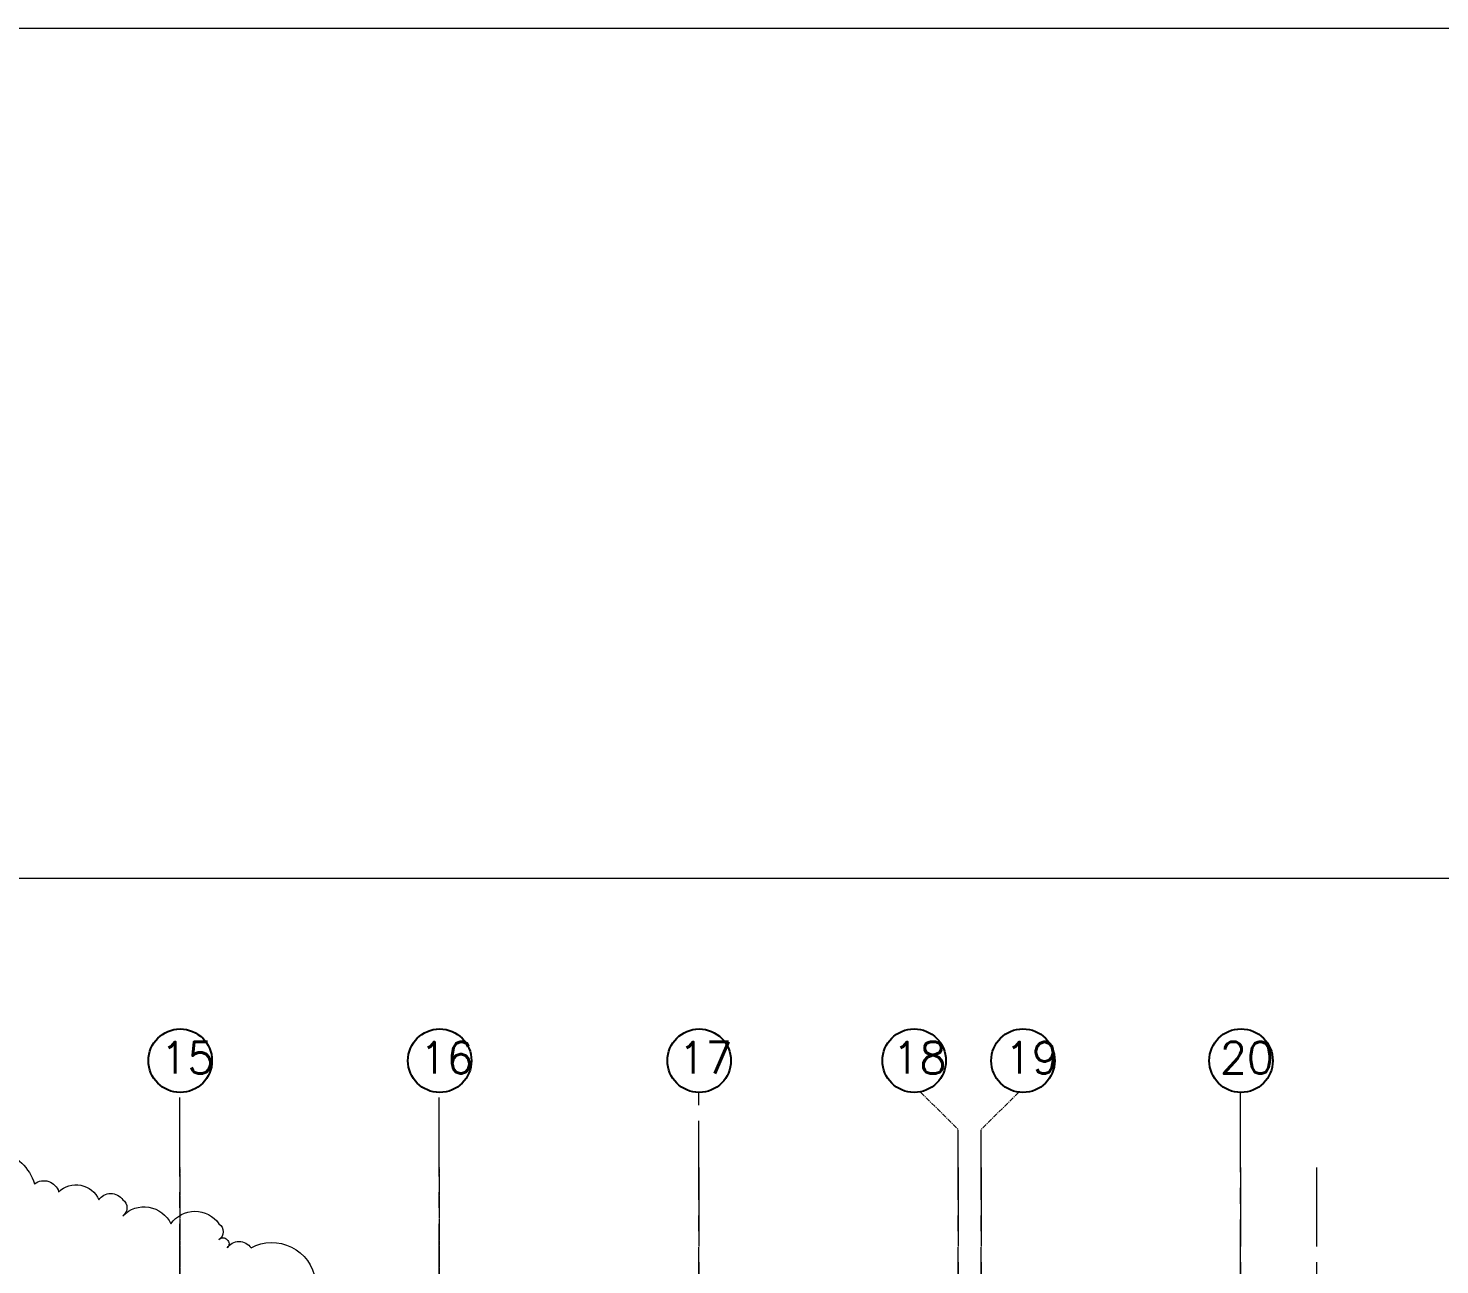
# Model space of a CAD drawing. Header units: inches. Extents: x 719368 to 6315912, y -2624014 to 446967.
# Drawn here: x 5497823 to 5520208, y -2088688 to -2069088 of the extents above; entities that cross this region are included whole.
import ezdxf

# ---------------------------------------------------------------- set-up
doc = ezdxf.new("R2010")
doc.units = ezdxf.units.IN
doc.header["$LTSCALE"] = 20
doc.header["$MEASUREMENT"] = 0
doc.linetypes.add('CENTER', pattern=[2, 1.25, -0.25, 0.25, -0.25])
doc.layers.add('DIM', color=7, linetype='Continuous', lineweight=13)
doc.layers.add('GRID', color=202, linetype='CENTER', lineweight=5)
doc.layers.add('grid text', color=140, linetype='Continuous')
doc.styles.add('Tabrej', font='romans.shx')

msp = doc.modelspace()

# ---------------------------------------------------------------- linework, layer by layer
at = {"layer": 'DIM'}
for points in [[(5424872.2914, -2069087.5328), (5557835.631, -2069087.5328), (5557835.631, -2255131.986), (5424872.2914, -2255131.986)], [(5553055.3852, -2167590.5634), (5432049.132, -2167590.5634), (5432049.132, -2082559.4872), (5553055.3852, -2082559.4872)]]:
    msp.add_lwpolyline(points, close=True, dxfattribs=at)
msp.add_lwpolyline([(5496652.5372, -2087021.9773, -0.52056705), (5497923.9529, -2087402.9878, -0.52056705), (5498305.3709, -2087529.987, -0.52056705), (5498941.0788, -2087656.9927, -0.52056705), (5499322.4968, -2087656.9927, -0.52056705), (5499322.4968, -2087911.0039, -0.52056705), (5500085.3496, -2088038.0032, -0.52056705), (5500848.2023, -2088038.0032, -0.52056705), (5500848.2023, -2088292.0144, -0.52056705), (5500975.3472, -2088292.0144, -0.52056705), (5500975.3472, -2088419.0201, -0.52056705), (5501356.7653, -2088419.0201, -0.52056705), (5502373.9079, -2088927.0298, -0.52056705)], format="xyb", dxfattribs=at)
at = {"layer": 'GRID', "ltscale": 50}
for p, q in [((5500226.5858, -2129286.9875), (5500226.5858, -2085956.4181)), ((5504341.5858, -2129286.9875), (5504341.5858, -2085956.4181)), ((5508456.5858, -2125656.561), (5508456.5858, -2085956.4181)), ((5517049.0858, -2103219.7943), (5517049.0858, -2085956.2691)), ((5512571.5858, -2125656.412), (5512571.5858, -2086547.6076)), ((5512934.0858, -2125656.412), (5512934.0858, -2086547.6076)), ((5512934.0858, -2125656.412), (5512934.0858, -2086547.6076)), ((5508456.5858, -2087148.5707), (5508456.5858, -2126935.9243)), ((5512571.5858, -2087148.5707), (5512571.5858, -2126935.9243)), ((5512934.0858, -2087148.5707), (5512934.0858, -2126935.9243)), ((5517049.0858, -2087148.5707), (5517049.0858, -2126935.9243)), ((5518254.0858, -2087148.5707), (5518254.0858, -2126935.9243))]:
    msp.add_line(p, q, dxfattribs=at)
at = {"layer": 'GRID', "color": 190, "ltscale": 3}
for p, q in [((5511980.2825, -2085956.3043), (5512571.5858, -2086547.6076)), ((5513525.3891, -2085956.3043), (5512934.0858, -2086547.6076))]:
    msp.add_line(p, q, dxfattribs=at)
at = {"layer": 'GRID', "ltscale": 0.05}
for p, q in [((5500226.5858, -2087148.5707), (5500226.5858, -2126935.9243)), ((5504341.5858, -2087148.5707), (5504341.5858, -2126935.9243))]:
    msp.add_line(p, q, dxfattribs=at)
at = {"layer": 'grid text', "color": 190}
for centre in [(5500233.3941, -2085452.8578), (5504348.3942, -2085452.8578), (5508463.3941, -2085452.8578), (5511873.0158, -2085452.7087), (5513598.1336, -2085452.7087)]:
    msp.add_circle(centre, 503.6064, dxfattribs=at)
at = {"layer": 'grid text'}
msp.add_circle((5517055.8941, -2085452.7087), 503.6064, dxfattribs=at)

# ---------------------------------------------------------------- texts
at = {"layer": 'grid text', "color": 190, "char_height": 500, "attachment_point": 1, "style": 'Tabrej'}
for s, insert in [('15', (5499918.1588, -2085156.5764)), ('16', (5504030.0466, -2085156.5764)), ('17', (5508133.0643, -2085156.5764)), ('18', (5511527.4335, -2085156.4273)), ('19', (5513307.4688, -2085156.4273))]:
    msp.add_mtext_dynamic_manual_height_columns(s, width=0.5, gutter_width=24, heights=[0], dxfattribs=dict(at, insert=insert))
at = {"layer": 'grid text', "insert": (5516719.4335, -2085156.4273), "char_height": 500, "attachment_point": 1, "style": 'Tabrej'}
msp.add_mtext_dynamic_manual_height_columns('20', width=0.5, gutter_width=24, heights=[0], dxfattribs=at)

doc.saveas('drawing.dxf')
